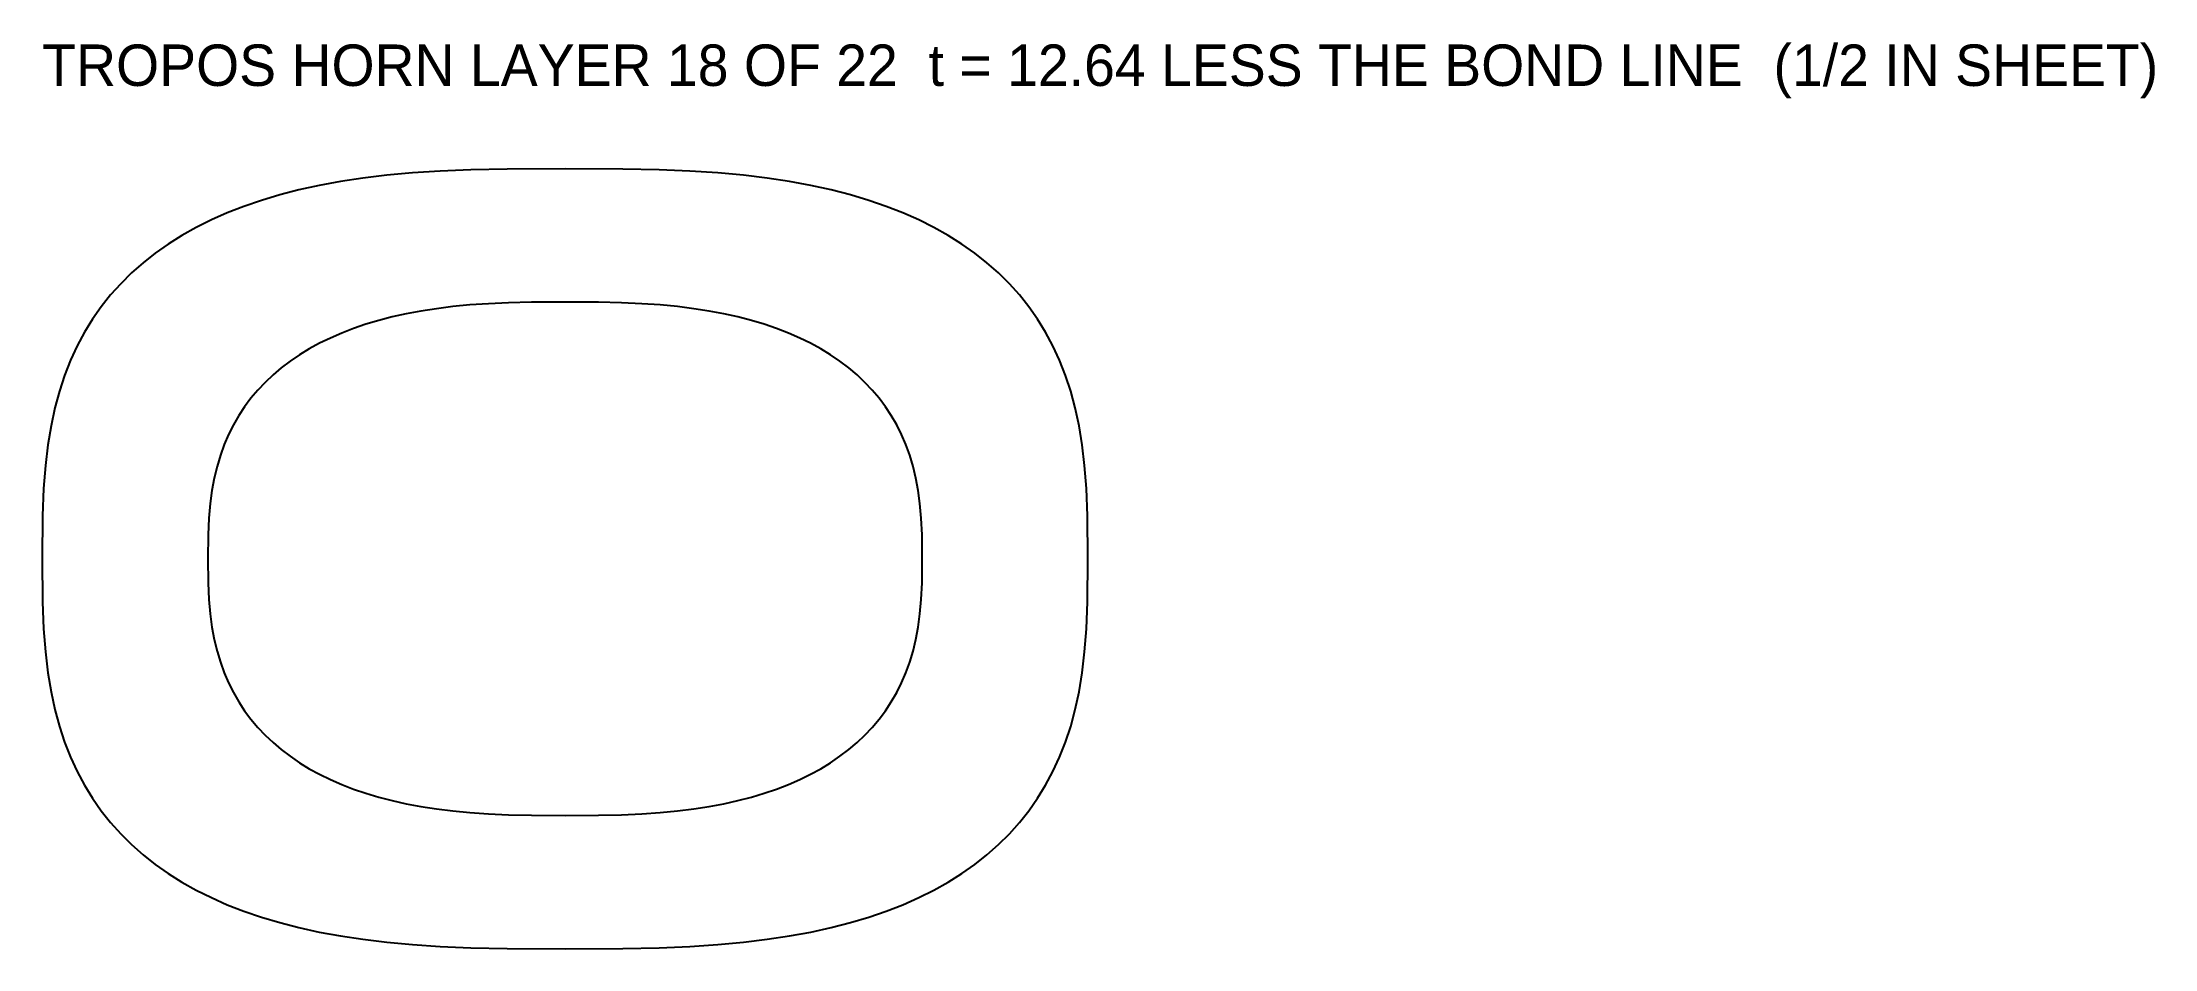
# Model space of a CAD drawing. Header units: millimetres. Extents: x -76 to 230, y -56 to 75.
import ezdxf

# ---------------------------------------------------------------- set-up
doc = ezdxf.new("R2010")
doc.units = ezdxf.units.MM
for name, color, linetype in [('INNER', 3, 'Continuous'), ('OUTER', 1, 'Continuous'), ('TEXT', 7, 'Continuous')]:
    doc.layers.add(name, color=color, linetype=linetype)

msp = doc.modelspace()

# ---------------------------------------------------------------- linework, layer by layer
at = {"layer": 'INNER'}
msp.add_lwpolyline([(39.83, 28.6), (38.48, 29.52), (37.06, 30.39), (35.57, 31.2), (34, 31.96), (32.36, 32.68), (30.65, 33.34), (28.86, 33.95), (26.99, 34.5), (25.04, 35.01), (23.01, 35.46), (20.87, 35.86), (18.64, 36.2), (16.28, 36.5), (13.78, 36.74), (11.11, 36.92), (8.19, 37.06), (4.85, 37.14), (0, 37.16), (-4.85, 37.14), (-8.19, 37.06), (-11.11, 36.92), (-13.78, 36.74), (-16.28, 36.5), (-18.64, 36.2), (-20.87, 35.86), (-23.01, 35.46), (-25.04, 35.01), (-26.99, 34.5), (-28.86, 33.95), (-30.65, 33.34), (-32.36, 32.68), (-34, 31.96), (-35.57, 31.2), (-37.06, 30.39), (-38.48, 29.52), (-39.83, 28.6), (-41.11, 27.63), (-42.31, 26.61), (-43.45, 25.54), (-44.51, 24.42), (-45.5, 23.24), (-46.42, 22.01), (-47.27, 20.73), (-48.05, 19.38), (-48.75, 17.98), (-49.38, 16.52), (-49.93, 14.99), (-50.42, 13.38), (-50.83, 11.69), (-51.16, 9.9), (-51.42, 7.98), (-51.61, 5.88), (-51.72, 3.48), (-51.76, 0), (-51.72, -3.48), (-51.61, -5.88), (-51.42, -7.98), (-51.16, -9.9), (-50.83, -11.69), (-50.42, -13.38), (-49.93, -14.99), (-49.38, -16.52), (-48.75, -17.98), (-48.05, -19.38), (-47.27, -20.73), (-46.42, -22.01), (-45.5, -23.24), (-44.51, -24.42), (-43.45, -25.54), (-42.31, -26.61), (-41.11, -27.63), (-39.83, -28.6), (-38.48, -29.52), (-37.06, -30.39), (-35.57, -31.2), (-34, -31.96), (-32.36, -32.68), (-30.65, -33.34), (-28.86, -33.95), (-26.99, -34.5), (-25.04, -35.01), (-23.01, -35.46), (-20.87, -35.86), (-18.64, -36.2), (-16.28, -36.5), (-13.78, -36.74), (-11.11, -36.92), (-8.19, -37.06), (-4.85, -37.14), (0, -37.16), (4.85, -37.14), (8.19, -37.06), (11.11, -36.92), (13.78, -36.74), (16.28, -36.5), (18.64, -36.2), (20.87, -35.86), (23.01, -35.46), (25.04, -35.01), (26.99, -34.5), (28.86, -33.95), (30.65, -33.34), (32.36, -32.68), (34, -31.96), (35.57, -31.2), (37.06, -30.39), (38.48, -29.52), (39.83, -28.6), (41.11, -27.63), (42.31, -26.61), (43.45, -25.54), (44.51, -24.42), (45.5, -23.24), (46.42, -22.01), (47.27, -20.73), (48.05, -19.38), (48.75, -17.98), (49.38, -16.52), (49.93, -14.99), (50.42, -13.38), (50.83, -11.69), (51.16, -9.9), (51.42, -7.98), (51.61, -5.88), (51.72, -3.48), (51.76, 0), (51.72, 3.48), (51.61, 5.88), (51.42, 7.98), (51.16, 9.9), (50.83, 11.69), (50.42, 13.38), (49.93, 14.99), (49.38, 16.52), (48.75, 17.98), (48.05, 19.38), (47.27, 20.73), (46.42, 22.01), (45.5, 23.24), (44.51, 24.42), (43.45, 25.54), (42.31, 26.61), (41.11, 27.63)], close=True, dxfattribs=at)
at = {"layer": 'OUTER'}
msp.add_lwpolyline([(59.36, 44.25), (57.49, 45.56), (55.51, 46.81), (53.43, 47.97), (51.24, 49.06), (48.94, 50.08), (46.53, 51.02), (43.99, 51.89), (41.34, 52.68), (38.55, 53.4), (35.63, 54.04), (32.54, 54.6), (29.29, 55.09), (25.83, 55.51), (22.12, 55.85), (18.1, 56.11), (13.63, 56.3), (8.38, 56.41), (0, 56.45), (-8.38, 56.41), (-13.63, 56.3), (-18.1, 56.11), (-22.12, 55.85), (-25.83, 55.51), (-29.29, 55.09), (-32.54, 54.6), (-35.63, 54.04), (-38.55, 53.4), (-41.34, 52.68), (-43.99, 51.89), (-46.53, 51.02), (-48.94, 50.08), (-51.24, 49.06), (-53.43, 47.97), (-55.51, 46.81), (-57.49, 45.56), (-59.36, 44.25), (-61.13, 42.85), (-62.8, 41.38), (-64.37, 39.82), (-65.83, 38.19), (-67.19, 36.48), (-68.46, 34.68), (-69.62, 32.79), (-70.68, 30.81), (-71.64, 28.74), (-72.5, 26.55), (-73.26, 24.26), (-73.92, 21.83), (-74.47, 19.25), (-74.93, 16.49), (-75.28, 13.49), (-75.54, 10.16), (-75.69, 6.24), (-75.74, 0), (-75.69, -6.24), (-75.54, -10.16), (-75.28, -13.49), (-74.93, -16.49), (-74.47, -19.25), (-73.92, -21.83), (-73.26, -24.26), (-72.5, -26.55), (-71.64, -28.74), (-70.68, -30.81), (-69.62, -32.79), (-68.46, -34.68), (-67.19, -36.48), (-65.83, -38.19), (-64.37, -39.82), (-62.8, -41.38), (-61.13, -42.85), (-59.36, -44.25), (-57.49, -45.56), (-55.51, -46.81), (-53.43, -47.97), (-51.24, -49.06), (-48.94, -50.08), (-46.53, -51.02), (-43.99, -51.89), (-41.34, -52.68), (-38.55, -53.4), (-35.63, -54.04), (-32.54, -54.6), (-29.29, -55.09), (-25.83, -55.51), (-22.12, -55.85), (-18.1, -56.11), (-13.63, -56.3), (-8.38, -56.41), (0, -56.45), (8.38, -56.41), (13.63, -56.3), (18.1, -56.11), (22.12, -55.85), (25.83, -55.51), (29.29, -55.09), (32.54, -54.6), (35.63, -54.04), (38.55, -53.4), (41.34, -52.68), (43.99, -51.89), (46.53, -51.02), (48.94, -50.08), (51.24, -49.06), (53.43, -47.97), (55.51, -46.81), (57.49, -45.56), (59.36, -44.25), (61.13, -42.85), (62.8, -41.38), (64.37, -39.82), (65.83, -38.19), (67.19, -36.48), (68.46, -34.68), (69.62, -32.79), (70.68, -30.81), (71.64, -28.74), (72.5, -26.55), (73.26, -24.26), (73.92, -21.83), (74.47, -19.25), (74.93, -16.49), (75.28, -13.49), (75.54, -10.16), (75.69, -6.24), (75.74, 0), (75.69, 6.24), (75.54, 10.16), (75.28, 13.49), (74.93, 16.49), (74.47, 19.25), (73.92, 21.83), (73.26, 24.26), (72.5, 26.55), (71.64, 28.74), (70.68, 30.81), (69.62, 32.79), (68.46, 34.68), (67.19, 36.48), (65.83, 38.19), (64.37, 39.82), (62.8, 41.38), (61.13, 42.85)], close=True, dxfattribs=at)

# ---------------------------------------------------------------- texts
at = {"layer": 'TEXT'}
msp.add_text('TROPOS HORN LAYER 18 OF 22  t = 12.64 LESS THE BOND LINE  (1/2 IN SHEET)', height=6, dxfattribs=at).set_placement((-75.74, 68.45))

doc.saveas('drawing.dxf')
